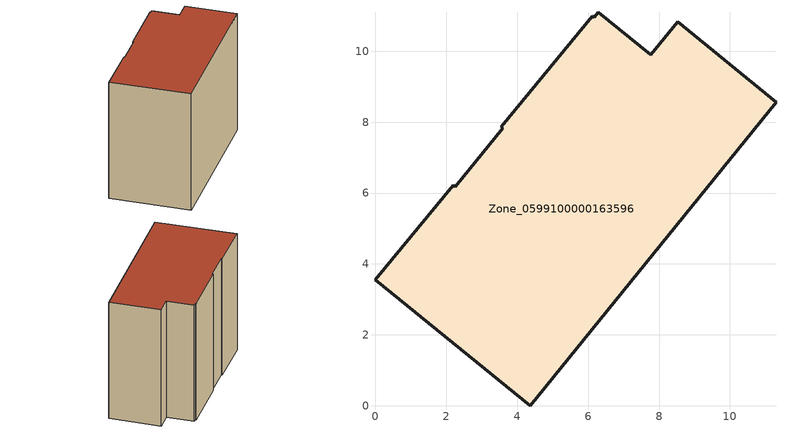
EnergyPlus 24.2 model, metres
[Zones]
Zone_0599100000163596
 floor ground (C_G): 0,3.55 2.19,6.22 2.24,6.17 3.6,7.83 3.54,7.87 6.11,10.99 6.17,10.96 6.28,11.1 7.76,9.9 8.53,10.83 11.3,8.56 4.36,0 z0
 wall outside (C_F): 11.3,8.56 8.53,10.83 7.76,9.9 6.28,11.1 6.17,10.96 6.11,10.99 3.54,7.87 3.6,7.83 2.24,6.17 2.19,6.22 0,3.55 4.36,0 11.3,8.56 z0:8.79
 roof outside (C_R): 3.6,7.83 2.24,6.17 2.19,6.22 0,3.55 4.36,0 11.3,8.56 8.53,10.83 7.76,9.9 6.28,11.1 6.17,10.96 6.11,10.99 3.54,7.87 z8.79
[BUILDING]
Pand.0599100000163596: North Axis=0; Terrain=City; Loads Convergence Tolerance Value=0.04; Temperature Convergence Tolerance Value=0.4; Solar Distribution=FullExterior; Maximum Number of Warmup Days=25; Minimum Number of Warmup Days=1
[Site:Location]
Rotterdam.The.Hague.AP_ZH_NLD Design_Conditions: Latitude=51.96; Longitude=4.45; Time Zone=1; Elevation=-4.5
[SITE:GROUNDTEMPERATURE:BUILDINGSURFACE]
18, 18, 18, 18, 18, 18, 18, 18, 18, 18, 18, 18
[MATERIAL] Thermal Absorptance=0.9; Solar Absorptance=0.7; Visible Absorptance=0.7
Name | Roughness | Thickness | Conductivity | Density | Specific Heat
G.TC.1946 | MediumSmooth | 0.15 | 1 | 540 | 1210
F.TC.1946 | Rough | 0.3 | 0.857143 | 1920 | 840
R.TC.1946 | MediumRough | 0.2 | 0.909091 | 1500 | 1000
[CONSTRUCTION]
C_G: G.TC.1946
C_F: F.TC.1946
C_R: R.TC.1946
[ZONE]
Zone_0599100000163596: Type=1; Multiplier=1; Ceiling Height=Autocalculate; Volume=Autocalculate; Floor Area=autocalculate; Part of Total Floor Area=Yes
[ZONEINFILTRATION:DESIGNFLOWRATE]
Infil_Zone_0599100000163596: Zone or ZoneList or Space or SpaceList=Zone_0599100000163596; Schedule=AlwaysOn; Design Flow Rate Calculation Method=Flow/Area; Flow Rate per Floor Area=0.003; Constant Term Coefficient=1; Temperature Term Coefficient=0; Velocity Term Coefficient=0; Velocity Squared Term Coefficient=0
[HVACTEMPLATE:ZONE:IDEALLOADSAIRSYSTEM]
Zone_0599100000163596: Maximum Heating Supply Air Temperature=50; Minimum Cooling Supply Air Temperature=13; Maximum Heating Supply Air Humidity Ratio=0.0156; Minimum Cooling Supply Air Humidity Ratio=0.0077; Heating Limit=NoLimit; Cooling Limit=NoLimit; Dehumidification Control Type=ConstantSensibleHeatRatio; Cooling Sensible Heat Ratio=0.7; Dehumidification Setpoint=60; Humidification Control Type=None; Humidification Setpoint=30; Outdoor Air Method=None; Outdoor Air Flow Rate per Person=0.00944; Outdoor Air Flow Rate per Zone Floor Area=0; Outdoor Air Flow Rate per Zone=0; Demand Controlled Ventilation Type=None; Outdoor Air Economizer Type=NoEconomizer; Heat Recovery Type=None; Sensible Heat Recovery Effectiveness=0.7; Latent Heat Recovery Effectiveness=0.65
[ZONECONTROL:THERMOSTAT]
ThermostatControl_Zone_0599100000163596: Zone or ZoneList=Zone_0599100000163596; Control Type Schedule=DualSetpointControlType; Control 1=Thermostat_Zone_0599100000163596; Temperature Difference Between Cutout And Setpoint=0
[THERMOSTATSETPOINT:DUALSETPOINT]
Thermostat_Zone_0599100000163596: Heating Setpoint Temperature Schedule=HeatingSetpoint_Zone_0599100000163596; Cooling Setpoint Temperature Schedule=CoolingSetpoint_Zone_0599100000163596
[SCHEDULE:COMPACT]
HeatingSetpoint_Zone_0599100000163596: Through: 12/31, For: AllDays, Until: 24:00, 21
CoolingSetpoint_Zone_0599100000163596: Through: 12/31, For: AllDays, Until: 24:00, 24
DualSetpointControlType: Through: 12/31, For: AllDays, Until: 24:00, 4
AlwaysOn: Through: 12/31, For: AllDays, Until: 24:00, 1
